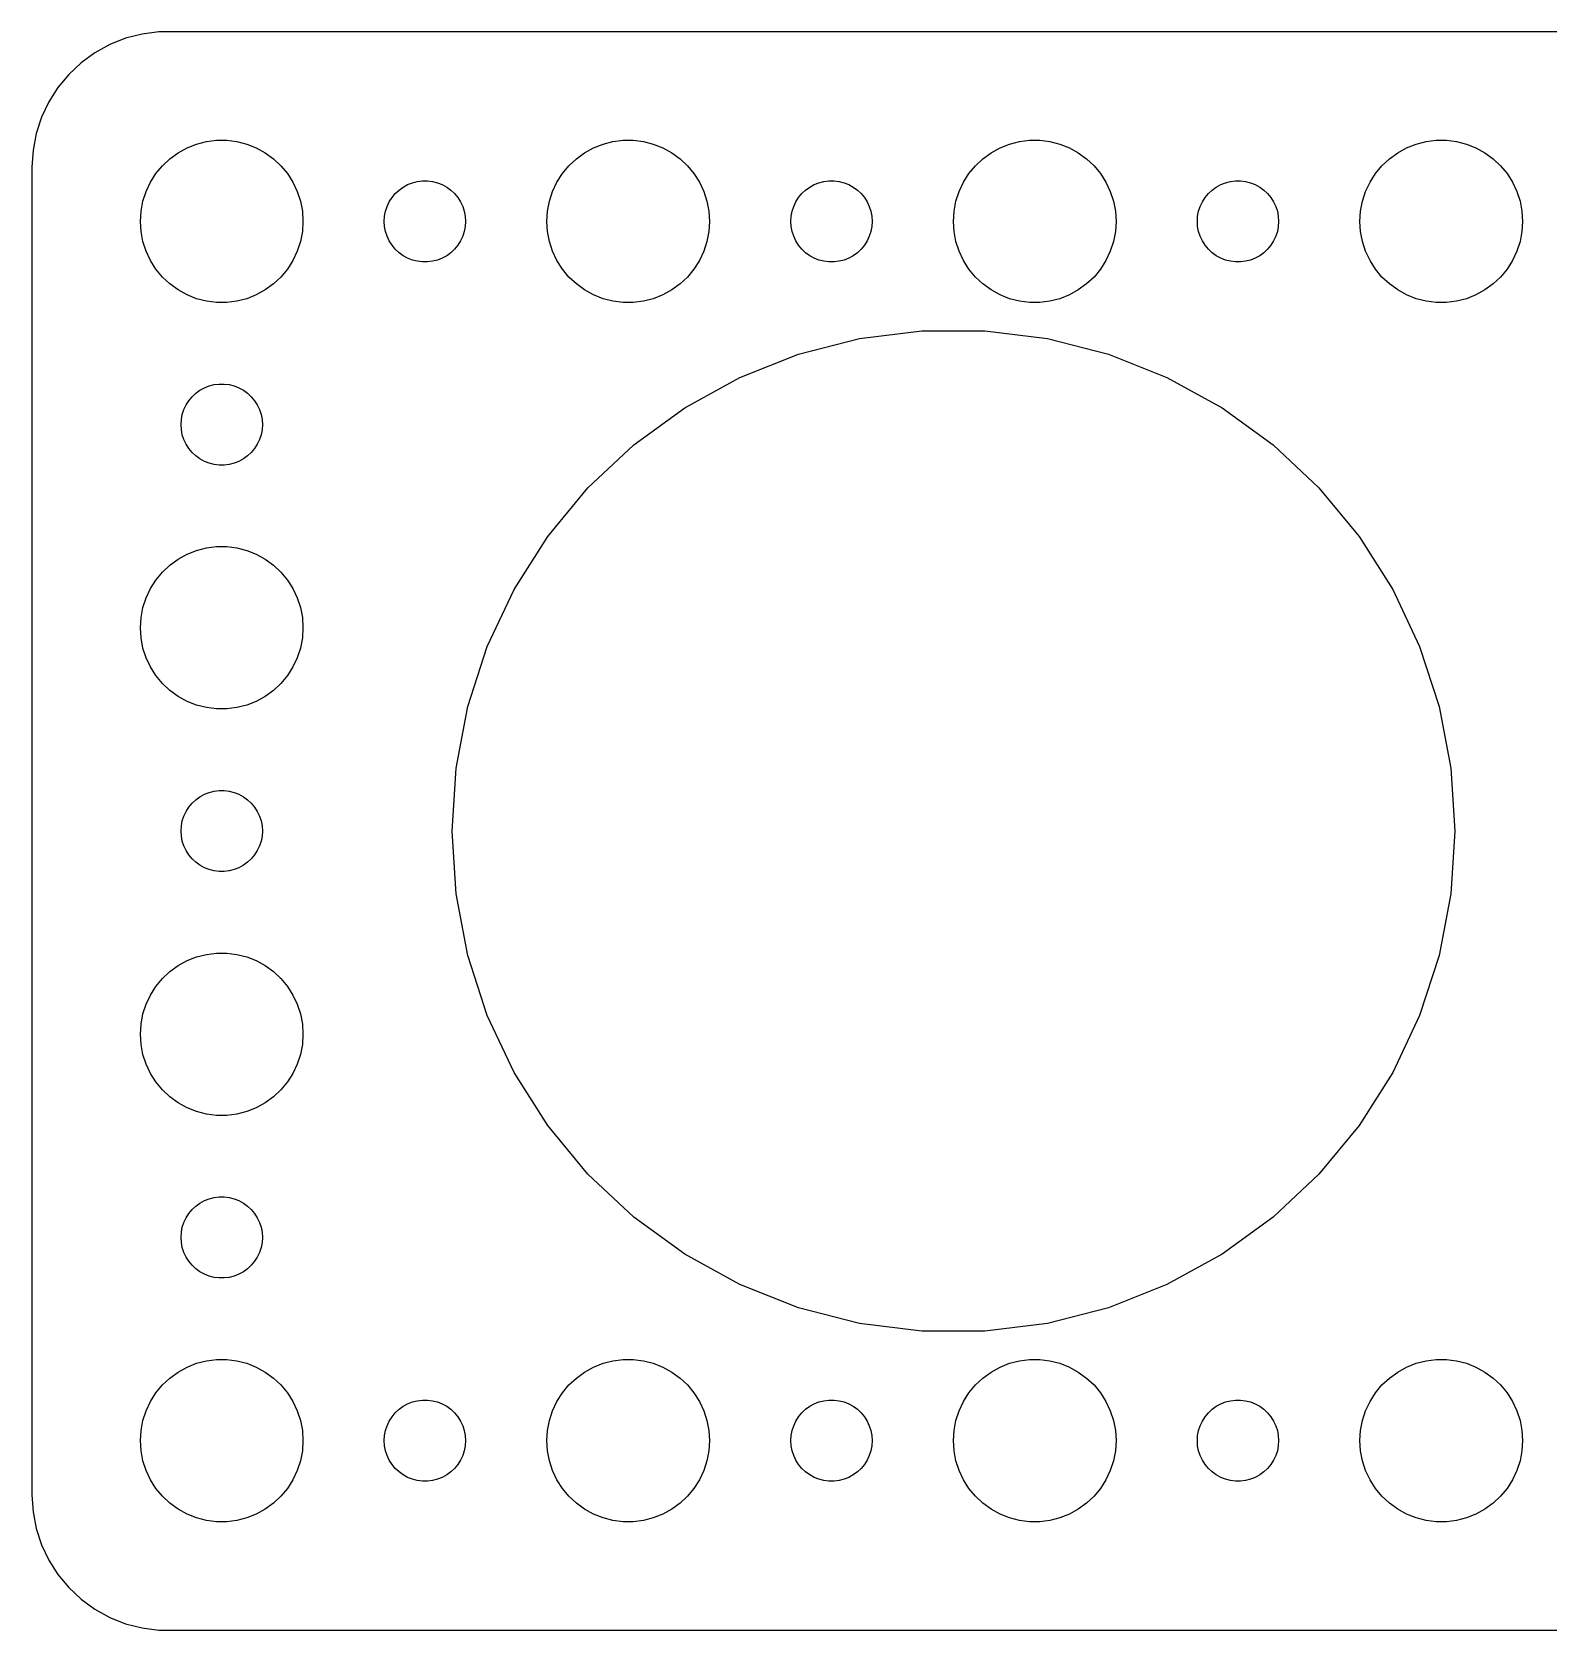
# Model space of a CAD drawing. Header units: metres. Extents: x -97 to 97, y -29 to 29.
# Drawn here: x -97 to -41.1, y -29.5 to 29.5 of the extents above; entities that cross this region are included whole.
import ezdxf

# ---------------------------------------------------------------- set-up
doc = ezdxf.new("R2010")
doc.units = ezdxf.units.M

msp = doc.modelspace()

# ---------------------------------------------------------------- linework, layer by layer
for p, q in [((-92.3139, 29.4901), (-92.9369, 29.4114)), ((92.3139, 29.4901), (-92.3139, 29.4901)), ((-94.1289, 29.0241), (-94.6791, 28.7216)), ((-93.5451, 29.2553), (-94.1289, 29.0241)), ((-92.9369, 29.4114), (-93.5451, 29.2553)), ((-95.1871, 28.3526), (-95.6448, 27.9227)), ((-94.6791, 28.7216), (-95.1871, 28.3526)), ((-95.6448, 27.9227), (-96.0451, 27.4389)), ((-96.0451, 27.4389), (-96.3815, 26.9088)), ((-96.3815, 26.9088), (-96.6489, 26.3406)), ((-96.6489, 26.3406), (-96.8429, 25.7434)), ((-96.8429, 25.7434), (-96.9606, 25.1267)), ((-90.927, 25.3532), (-90.5621, 25.4469)), ((-90.5621, 25.4469), (-90.1884, 25.4941)), ((-90.1884, 25.4941), (-89.8116, 25.4941)), ((-89.8116, 25.4941), (-89.4379, 25.4469)), ((-89.4379, 25.4469), (-89.073, 25.3532)), ((-75.927, 25.3532), (-75.5621, 25.4469)), ((-75.5621, 25.4469), (-75.1884, 25.4941)), ((-75.1884, 25.4941), (-74.8116, 25.4941)), ((-74.8116, 25.4941), (-74.4379, 25.4469)), ((-74.4379, 25.4469), (-74.073, 25.3532)), ((-60.927, 25.3532), (-60.5621, 25.4469)), ((-60.5621, 25.4469), (-60.1884, 25.4941)), ((-60.1884, 25.4941), (-59.8116, 25.4941)), ((-59.8116, 25.4941), (-59.4379, 25.4469)), ((-59.4379, 25.4469), (-59.0729, 25.3532)), ((-45.927, 25.3532), (-45.5621, 25.4469)), ((-45.5621, 25.4469), (-45.1884, 25.4941)), ((-45.1884, 25.4941), (-44.8116, 25.4941)), ((-44.8116, 25.4941), (-44.4379, 25.4469)), ((-44.4379, 25.4469), (-44.0729, 25.3532)), ((-96.9606, 25.1267), (-97, 24.5)), ((-92.1869, 24.5536), (-91.9123, 24.8115)), ((-91.9123, 24.8115), (-91.6075, 25.033)), ((-91.6075, 25.033), (-91.2773, 25.2145)), ((-91.2773, 25.2145), (-90.927, 25.3532)), ((-89.073, 25.3532), (-88.7227, 25.2145)), ((-88.7227, 25.2145), (-88.3925, 25.033)), ((-88.3925, 25.033), (-88.0877, 24.8115)), ((-88.0877, 24.8115), (-87.8131, 24.5536)), ((-77.1869, 24.5536), (-76.9123, 24.8115)), ((-76.9123, 24.8115), (-76.6075, 25.033)), ((-76.6075, 25.033), (-76.2773, 25.2145)), ((-76.2773, 25.2145), (-75.927, 25.3532)), ((-74.073, 25.3532), (-73.7227, 25.2145)), ((-73.7227, 25.2145), (-73.3925, 25.033)), ((-73.3925, 25.033), (-73.0877, 24.8115)), ((-73.0877, 24.8115), (-72.8131, 24.5536)), ((-62.1869, 24.5536), (-61.9123, 24.8115)), ((-61.9123, 24.8115), (-61.6075, 25.033)), ((-61.6075, 25.033), (-61.2773, 25.2145)), ((-61.2773, 25.2145), (-60.927, 25.3532)), ((-59.0729, 25.3532), (-58.7227, 25.2145)), ((-58.7227, 25.2145), (-58.3925, 25.033)), ((-58.3925, 25.033), (-58.0877, 24.8115)), ((-58.0877, 24.8115), (-57.8131, 24.5536)), ((-47.1869, 24.5536), (-46.9123, 24.8115)), ((-46.9123, 24.8115), (-46.6075, 25.033)), ((-46.6075, 25.033), (-46.2773, 25.2145)), ((-46.2773, 25.2145), (-45.927, 25.3532)), ((-44.0729, 25.3532), (-43.7227, 25.2145)), ((-43.7227, 25.2145), (-43.3925, 25.033)), ((-43.3925, 25.033), (-43.0877, 24.8115)), ((-43.0877, 24.8115), (-42.8131, 24.5536)), ((-97, 24.5), (-97, -24.5)), ((-92.6289, 23.9453), (-92.427, 24.2634)), ((-92.427, 24.2634), (-92.1869, 24.5536)), ((-87.8131, 24.5536), (-87.573, 24.2634)), ((-87.573, 24.2634), (-87.3711, 23.9453)), ((-77.6289, 23.9453), (-77.427, 24.2634)), ((-77.427, 24.2634), (-77.1869, 24.5536)), ((-72.8131, 24.5536), (-72.573, 24.2634)), ((-72.573, 24.2634), (-72.3711, 23.9453)), ((-62.6289, 23.9453), (-62.427, 24.2634)), ((-62.427, 24.2634), (-62.1869, 24.5536)), ((-57.8131, 24.5536), (-57.5729, 24.2634)), ((-57.5729, 24.2634), (-57.3711, 23.9453)), ((-47.6289, 23.9453), (-47.427, 24.2634)), ((-47.427, 24.2634), (-47.1869, 24.5536)), ((-42.8131, 24.5536), (-42.5729, 24.2634)), ((-42.5729, 24.2634), (-42.3711, 23.9453)), ((-92.9057, 23.2461), (-92.7893, 23.6044)), ((-92.7893, 23.6044), (-92.6289, 23.9453)), ((-87.3711, 23.9453), (-87.2107, 23.6044)), ((-87.2107, 23.6044), (-87.0943, 23.2461)), ((-83.5934, 23.5268), (-83.4561, 23.6558)), ((-83.4561, 23.6558), (-83.3037, 23.7665)), ((-83.3037, 23.7665), (-83.1387, 23.8572)), ((-83.1387, 23.8572), (-82.9635, 23.9266)), ((-82.9635, 23.9266), (-82.7811, 23.9734)), ((-82.7811, 23.9734), (-82.5942, 23.997)), ((-82.5942, 23.997), (-82.4058, 23.997)), ((-82.4058, 23.997), (-82.2189, 23.9734)), ((-82.2189, 23.9734), (-82.0365, 23.9266)), ((-82.0365, 23.9266), (-81.8613, 23.8572)), ((-81.8613, 23.8572), (-81.6963, 23.7665)), ((-81.6963, 23.7665), (-81.5439, 23.6558)), ((-81.5439, 23.6558), (-81.4065, 23.5268)), ((-77.9057, 23.2461), (-77.7893, 23.6044)), ((-77.7893, 23.6044), (-77.6289, 23.9453)), ((-72.3711, 23.9453), (-72.2107, 23.6044)), ((-72.2107, 23.6044), (-72.0943, 23.2461)), ((-68.5934, 23.5268), (-68.4561, 23.6558)), ((-68.4561, 23.6558), (-68.3037, 23.7665)), ((-68.3037, 23.7665), (-68.1387, 23.8572)), ((-68.1387, 23.8572), (-67.9635, 23.9266)), ((-67.9635, 23.9266), (-67.7811, 23.9734)), ((-67.7811, 23.9734), (-67.5942, 23.997)), ((-67.5942, 23.997), (-67.4058, 23.997)), ((-67.4058, 23.997), (-67.2189, 23.9734)), ((-67.2189, 23.9734), (-67.0365, 23.9266)), ((-67.0365, 23.9266), (-66.8613, 23.8572)), ((-66.8613, 23.8572), (-66.6963, 23.7665)), ((-66.6963, 23.7665), (-66.5439, 23.6558)), ((-66.5439, 23.6558), (-66.4065, 23.5268)), ((-62.9057, 23.2461), (-62.7893, 23.6044)), ((-62.7893, 23.6044), (-62.6289, 23.9453)), ((-57.3711, 23.9453), (-57.2107, 23.6044)), ((-57.2107, 23.6044), (-57.0942, 23.2461)), ((-53.5934, 23.5268), (-53.4561, 23.6558)), ((-53.4561, 23.6558), (-53.3037, 23.7665)), ((-53.3037, 23.7665), (-53.1387, 23.8572)), ((-53.1387, 23.8572), (-52.9635, 23.9266)), ((-52.9635, 23.9266), (-52.7811, 23.9734)), ((-52.7811, 23.9734), (-52.5942, 23.997)), ((-52.5942, 23.997), (-52.4058, 23.997)), ((-52.4058, 23.997), (-52.2189, 23.9734)), ((-52.2189, 23.9734), (-52.0365, 23.9266)), ((-52.0365, 23.9266), (-51.8613, 23.8572)), ((-51.8613, 23.8572), (-51.6963, 23.7665)), ((-51.6963, 23.7665), (-51.5439, 23.6558)), ((-51.5439, 23.6558), (-51.4065, 23.5268)), ((-47.9057, 23.2461), (-47.7893, 23.6044)), ((-47.7893, 23.6044), (-47.6289, 23.9453)), ((-42.3711, 23.9453), (-42.2107, 23.6044)), ((-42.2107, 23.6044), (-42.0942, 23.2461)), ((-92.9763, 22.876), (-92.9057, 23.2461)), ((-87.0943, 23.2461), (-87.0237, 22.876)), ((-83.9529, 22.873), (-83.8947, 23.0522)), ((-83.8947, 23.0522), (-83.8145, 23.2226)), ((-83.8145, 23.2226), (-83.7135, 23.3817)), ((-83.7135, 23.3817), (-83.5934, 23.5268)), ((-81.4065, 23.5268), (-81.2865, 23.3817)), ((-81.2865, 23.3817), (-81.1855, 23.2226)), ((-81.1855, 23.2226), (-81.1053, 23.0522)), ((-81.1053, 23.0522), (-81.0471, 22.873)), ((-77.9763, 22.876), (-77.9057, 23.2461)), ((-72.0943, 23.2461), (-72.0237, 22.876)), ((-68.9529, 22.873), (-68.8947, 23.0522)), ((-68.8947, 23.0522), (-68.8145, 23.2226)), ((-68.8145, 23.2226), (-68.7135, 23.3817)), ((-68.7135, 23.3817), (-68.5934, 23.5268)), ((-66.4065, 23.5268), (-66.2865, 23.3817)), ((-66.2865, 23.3817), (-66.1855, 23.2226)), ((-66.1855, 23.2226), (-66.1053, 23.0522)), ((-66.1053, 23.0522), (-66.0471, 22.873)), ((-62.9763, 22.876), (-62.9057, 23.2461)), ((-57.0942, 23.2461), (-57.0237, 22.876)), ((-53.9529, 22.873), (-53.8947, 23.0522)), ((-53.8947, 23.0522), (-53.8145, 23.2226)), ((-53.8145, 23.2226), (-53.7135, 23.3817)), ((-53.7135, 23.3817), (-53.5934, 23.5268)), ((-51.4065, 23.5268), (-51.2865, 23.3817)), ((-51.2865, 23.3817), (-51.1855, 23.2226)), ((-51.1855, 23.2226), (-51.1053, 23.0522)), ((-51.1053, 23.0522), (-51.0471, 22.873)), ((-47.9763, 22.876), (-47.9057, 23.2461)), ((-42.0942, 23.2461), (-42.0237, 22.876)), ((-93, 22.5), (-92.9763, 22.876)), ((-92.9763, 22.124), (-93, 22.5)), ((-87.0237, 22.876), (-87, 22.5)), ((-87, 22.5), (-87.0237, 22.124)), ((-84, 22.5), (-83.9882, 22.688)), ((-83.9882, 22.312), (-84, 22.5)), ((-83.9882, 22.688), (-83.9529, 22.873)), ((-81.0471, 22.873), (-81.0118, 22.688)), ((-81.0118, 22.688), (-81, 22.5)), ((-81, 22.5), (-81.0118, 22.312)), ((-78, 22.5), (-77.9763, 22.876)), ((-77.9763, 22.124), (-78, 22.5)), ((-72.0237, 22.876), (-72, 22.5)), ((-72, 22.5), (-72.0237, 22.124)), ((-69, 22.5), (-68.9882, 22.688)), ((-68.9882, 22.312), (-69, 22.5)), ((-68.9882, 22.688), (-68.9529, 22.873)), ((-66.0471, 22.873), (-66.0118, 22.688)), ((-66.0118, 22.688), (-66, 22.5)), ((-66, 22.5), (-66.0118, 22.312)), ((-63, 22.5), (-62.9763, 22.876)), ((-62.9763, 22.124), (-63, 22.5)), ((-57.0237, 22.876), (-57, 22.5)), ((-57, 22.5), (-57.0237, 22.124)), ((-54, 22.5), (-53.9882, 22.688)), ((-53.9882, 22.312), (-54, 22.5)), ((-53.9882, 22.688), (-53.9529, 22.873)), ((-51.0471, 22.873), (-51.0118, 22.688)), ((-51.0118, 22.688), (-51, 22.5)), ((-51, 22.5), (-51.0118, 22.312)), ((-48, 22.5), (-47.9763, 22.876)), ((-47.9763, 22.124), (-48, 22.5)), ((-42.0237, 22.876), (-42, 22.5)), ((-42, 22.5), (-42.0237, 22.124)), ((-92.9057, 21.7539), (-92.9763, 22.124)), ((-87.0237, 22.124), (-87.0943, 21.7539)), ((-83.9529, 22.127), (-83.9882, 22.312)), ((-83.8947, 21.9478), (-83.9529, 22.127)), ((-83.8145, 21.7774), (-83.8947, 21.9478)), ((-81.1053, 21.9478), (-81.1855, 21.7774)), ((-81.0471, 22.127), (-81.1053, 21.9478)), ((-81.0118, 22.312), (-81.0471, 22.127)), ((-77.9057, 21.7539), (-77.9763, 22.124)), ((-72.0237, 22.124), (-72.0943, 21.7539)), ((-68.9529, 22.127), (-68.9882, 22.312)), ((-68.8947, 21.9478), (-68.9529, 22.127)), ((-68.8145, 21.7774), (-68.8947, 21.9478)), ((-66.1053, 21.9478), (-66.1855, 21.7774)), ((-66.0471, 22.127), (-66.1053, 21.9478)), ((-66.0118, 22.312), (-66.0471, 22.127)), ((-62.9057, 21.7539), (-62.9763, 22.124)), ((-57.0237, 22.124), (-57.0942, 21.7539)), ((-53.9529, 22.127), (-53.9882, 22.312)), ((-53.8947, 21.9478), (-53.9529, 22.127)), ((-53.8145, 21.7774), (-53.8947, 21.9478)), ((-51.1053, 21.9478), (-51.1855, 21.7774)), ((-51.0471, 22.127), (-51.1053, 21.9478)), ((-51.0118, 22.312), (-51.0471, 22.127)), ((-47.9057, 21.7539), (-47.9763, 22.124)), ((-42.0237, 22.124), (-42.0942, 21.7539)), ((-92.7893, 21.3956), (-92.9057, 21.7539)), ((-92.6289, 21.0547), (-92.7893, 21.3956)), ((-87.2107, 21.3956), (-87.3711, 21.0547)), ((-87.0943, 21.7539), (-87.2107, 21.3956)), ((-83.7135, 21.6183), (-83.8145, 21.7774)), ((-83.5934, 21.4732), (-83.7135, 21.6183)), ((-83.4561, 21.3442), (-83.5934, 21.4732)), ((-83.3037, 21.2335), (-83.4561, 21.3442)), ((-83.1387, 21.1427), (-83.3037, 21.2335)), ((-81.6963, 21.2335), (-81.8613, 21.1427)), ((-81.5439, 21.3442), (-81.6963, 21.2335)), ((-81.4065, 21.4732), (-81.5439, 21.3442)), ((-81.2865, 21.6183), (-81.4065, 21.4732)), ((-81.1855, 21.7774), (-81.2865, 21.6183)), ((-77.7893, 21.3956), (-77.9057, 21.7539)), ((-77.6289, 21.0547), (-77.7893, 21.3956)), ((-72.2107, 21.3956), (-72.3711, 21.0547)), ((-72.0943, 21.7539), (-72.2107, 21.3956)), ((-68.7135, 21.6183), (-68.8145, 21.7774)), ((-68.5934, 21.4732), (-68.7135, 21.6183)), ((-68.4561, 21.3442), (-68.5934, 21.4732)), ((-68.3037, 21.2335), (-68.4561, 21.3442)), ((-68.1387, 21.1427), (-68.3037, 21.2335)), ((-66.6963, 21.2335), (-66.8613, 21.1427)), ((-66.5439, 21.3442), (-66.6963, 21.2335)), ((-66.4065, 21.4732), (-66.5439, 21.3442)), ((-66.2865, 21.6183), (-66.4065, 21.4732)), ((-66.1855, 21.7774), (-66.2865, 21.6183)), ((-62.7893, 21.3956), (-62.9057, 21.7539)), ((-62.6289, 21.0547), (-62.7893, 21.3956)), ((-57.2107, 21.3956), (-57.3711, 21.0547)), ((-57.0942, 21.7539), (-57.2107, 21.3956)), ((-53.7135, 21.6183), (-53.8145, 21.7774)), ((-53.5934, 21.4732), (-53.7135, 21.6183)), ((-53.4561, 21.3442), (-53.5934, 21.4732)), ((-53.3037, 21.2335), (-53.4561, 21.3442)), ((-53.1387, 21.1427), (-53.3037, 21.2335)), ((-51.6963, 21.2335), (-51.8613, 21.1427)), ((-51.5439, 21.3442), (-51.6963, 21.2335)), ((-51.4065, 21.4732), (-51.5439, 21.3442)), ((-51.2865, 21.6183), (-51.4065, 21.4732)), ((-51.1855, 21.7774), (-51.2865, 21.6183)), ((-47.7893, 21.3956), (-47.9057, 21.7539)), ((-47.6289, 21.0547), (-47.7893, 21.3956)), ((-42.2107, 21.3956), (-42.3711, 21.0547)), ((-42.0942, 21.7539), (-42.2107, 21.3956)), ((-92.427, 20.7366), (-92.6289, 21.0547)), ((-92.1869, 20.4464), (-92.427, 20.7366)), ((-87.573, 20.7366), (-87.8131, 20.4464)), ((-87.3711, 21.0547), (-87.573, 20.7366)), ((-82.9635, 21.0734), (-83.1387, 21.1427)), ((-82.7811, 21.0266), (-82.9635, 21.0734)), ((-82.5942, 21.003), (-82.7811, 21.0266)), ((-82.4058, 21.003), (-82.5942, 21.003)), ((-82.2189, 21.0266), (-82.4058, 21.003)), ((-82.0365, 21.0734), (-82.2189, 21.0266)), ((-81.8613, 21.1427), (-82.0365, 21.0734)), ((-77.427, 20.7366), (-77.6289, 21.0547)), ((-77.1869, 20.4464), (-77.427, 20.7366)), ((-72.573, 20.7366), (-72.8131, 20.4464)), ((-72.3711, 21.0547), (-72.573, 20.7366)), ((-67.9635, 21.0734), (-68.1387, 21.1427)), ((-67.7811, 21.0266), (-67.9635, 21.0734)), ((-67.5942, 21.003), (-67.7811, 21.0266)), ((-67.4058, 21.003), (-67.5942, 21.003)), ((-67.2189, 21.0266), (-67.4058, 21.003)), ((-67.0365, 21.0734), (-67.2189, 21.0266)), ((-66.8613, 21.1427), (-67.0365, 21.0734)), ((-62.427, 20.7366), (-62.6289, 21.0547)), ((-62.1869, 20.4464), (-62.427, 20.7366)), ((-57.5729, 20.7366), (-57.8131, 20.4464)), ((-57.3711, 21.0547), (-57.5729, 20.7366)), ((-52.9635, 21.0734), (-53.1387, 21.1427)), ((-52.7811, 21.0266), (-52.9635, 21.0734)), ((-52.5942, 21.003), (-52.7811, 21.0266)), ((-52.4058, 21.003), (-52.5942, 21.003)), ((-52.2189, 21.0266), (-52.4058, 21.003)), ((-52.0365, 21.0734), (-52.2189, 21.0266)), ((-51.8613, 21.1427), (-52.0365, 21.0734)), ((-47.427, 20.7366), (-47.6289, 21.0547)), ((-47.1869, 20.4464), (-47.427, 20.7366)), ((-42.5729, 20.7366), (-42.8131, 20.4464)), ((-42.3711, 21.0547), (-42.5729, 20.7366)), ((-91.9123, 20.1884), (-92.1869, 20.4464)), ((-91.6075, 19.967), (-91.9123, 20.1884)), ((-88.0877, 20.1884), (-88.3925, 19.967)), ((-87.8131, 20.4464), (-88.0877, 20.1884)), ((-76.9123, 20.1884), (-77.1869, 20.4464)), ((-76.6075, 19.967), (-76.9123, 20.1884)), ((-73.0877, 20.1884), (-73.3925, 19.967)), ((-72.8131, 20.4464), (-73.0877, 20.1884)), ((-61.9123, 20.1884), (-62.1869, 20.4464)), ((-61.6075, 19.967), (-61.9123, 20.1884)), ((-58.0877, 20.1884), (-58.3925, 19.967)), ((-57.8131, 20.4464), (-58.0877, 20.1884)), ((-46.9123, 20.1884), (-47.1869, 20.4464)), ((-46.6075, 19.967), (-46.9123, 20.1884)), ((-43.0877, 20.1884), (-43.3925, 19.967)), ((-42.8131, 20.4464), (-43.0877, 20.1884)), ((-91.2773, 19.7855), (-91.6075, 19.967)), ((-90.927, 19.6468), (-91.2773, 19.7855)), ((-90.5621, 19.5531), (-90.927, 19.6468)), ((-90.1884, 19.5059), (-90.5621, 19.5531)), ((-89.8116, 19.5059), (-90.1884, 19.5059)), ((-89.4379, 19.5531), (-89.8116, 19.5059)), ((-89.073, 19.6468), (-89.4379, 19.5531)), ((-88.7227, 19.7855), (-89.073, 19.6468)), ((-88.3925, 19.967), (-88.7227, 19.7855)), ((-76.2773, 19.7855), (-76.6075, 19.967)), ((-75.927, 19.6468), (-76.2773, 19.7855)), ((-75.5621, 19.5531), (-75.927, 19.6468)), ((-75.1884, 19.5059), (-75.5621, 19.5531)), ((-74.8116, 19.5059), (-75.1884, 19.5059)), ((-74.4379, 19.5531), (-74.8116, 19.5059)), ((-74.073, 19.6468), (-74.4379, 19.5531)), ((-73.7227, 19.7855), (-74.073, 19.6468)), ((-73.3925, 19.967), (-73.7227, 19.7855)), ((-61.2773, 19.7855), (-61.6075, 19.967)), ((-60.927, 19.6468), (-61.2773, 19.7855)), ((-60.5621, 19.5531), (-60.927, 19.6468)), ((-60.1884, 19.5059), (-60.5621, 19.5531)), ((-59.8116, 19.5059), (-60.1884, 19.5059)), ((-59.4379, 19.5531), (-59.8116, 19.5059)), ((-59.0729, 19.6468), (-59.4379, 19.5531)), ((-58.7227, 19.7855), (-59.0729, 19.6468)), ((-58.3925, 19.967), (-58.7227, 19.7855)), ((-46.2773, 19.7855), (-46.6075, 19.967)), ((-45.927, 19.6468), (-46.2773, 19.7855)), ((-45.5621, 19.5531), (-45.927, 19.6468)), ((-45.1884, 19.5059), (-45.5621, 19.5531)), ((-44.8116, 19.5059), (-45.1884, 19.5059)), ((-44.4379, 19.5531), (-44.8116, 19.5059)), ((-44.0729, 19.6468), (-44.4379, 19.5531)), ((-43.7227, 19.7855), (-44.0729, 19.6468)), ((-43.3925, 19.967), (-43.7227, 19.7855)), ((-66.4666, 18.1723), (-64.1616, 18.4635)), ((-64.1616, 18.4635), (-61.8384, 18.4635)), ((-61.8384, 18.4635), (-59.5334, 18.1723)), ((-68.7168, 17.5945), (-66.4666, 18.1723)), ((-59.5334, 18.1723), (-57.2832, 17.5945)), ((-70.8769, 16.7393), (-68.7168, 17.5945)), ((-57.2832, 17.5945), (-55.1231, 16.7393)), ((-72.9128, 15.6201), (-70.8769, 16.7393)), ((-55.1231, 16.7393), (-53.0872, 15.6201)), ((-91.2135, 15.8817), (-91.0934, 16.0268)), ((-91.0934, 16.0268), (-90.9561, 16.1558)), ((-90.9561, 16.1558), (-90.8037, 16.2665)), ((-90.8037, 16.2665), (-90.6387, 16.3572)), ((-90.6387, 16.3572), (-90.4635, 16.4266)), ((-90.4635, 16.4266), (-90.2811, 16.4734)), ((-90.2811, 16.4734), (-90.0942, 16.497)), ((-90.0942, 16.497), (-89.9058, 16.497)), ((-89.9058, 16.497), (-89.7189, 16.4734)), ((-89.7189, 16.4734), (-89.5365, 16.4266)), ((-89.5365, 16.4266), (-89.3613, 16.3572)), ((-89.3613, 16.3572), (-89.1963, 16.2665)), ((-89.1963, 16.2665), (-89.0439, 16.1558)), ((-89.0439, 16.1558), (-88.9065, 16.0268)), ((-88.9065, 16.0268), (-88.7865, 15.8817)), ((-91.4882, 15.188), (-91.4529, 15.373)), ((-91.4529, 15.373), (-91.3947, 15.5522)), ((-91.3947, 15.5522), (-91.3145, 15.7226)), ((-91.3145, 15.7226), (-91.2135, 15.8817)), ((-88.7865, 15.8817), (-88.6855, 15.7226)), ((-88.6855, 15.7226), (-88.6053, 15.5522)), ((-88.6053, 15.5522), (-88.5471, 15.373)), ((-88.5471, 15.373), (-88.5118, 15.188)), ((-74.7923, 14.2545), (-72.9128, 15.6201)), ((-53.0872, 15.6201), (-51.2077, 14.2545)), ((-91.5, 15), (-91.4882, 15.188)), ((-91.4882, 14.812), (-91.5, 15)), ((-91.4529, 14.627), (-91.4882, 14.812)), ((-88.5118, 14.812), (-88.5471, 14.627)), ((-88.5118, 15.188), (-88.5, 15)), ((-88.5, 15), (-88.5118, 14.812)), ((-91.3947, 14.4478), (-91.4529, 14.627)), ((-91.3145, 14.2774), (-91.3947, 14.4478)), ((-91.2135, 14.1183), (-91.3145, 14.2774)), ((-88.6855, 14.2774), (-88.7865, 14.1183)), ((-88.6053, 14.4478), (-88.6855, 14.2774)), ((-88.5471, 14.627), (-88.6053, 14.4478)), ((-76.4859, 12.6641), (-74.7923, 14.2545)), ((-51.2077, 14.2545), (-49.5141, 12.6641)), ((-91.0934, 13.9732), (-91.2135, 14.1183)), ((-90.9561, 13.8442), (-91.0934, 13.9732)), ((-90.8037, 13.7335), (-90.9561, 13.8442)), ((-90.6387, 13.6427), (-90.8037, 13.7335)), ((-90.4635, 13.5734), (-90.6387, 13.6427)), ((-90.2811, 13.5266), (-90.4635, 13.5734)), ((-89.5365, 13.5734), (-89.7189, 13.5266)), ((-89.3613, 13.6427), (-89.5365, 13.5734)), ((-89.1963, 13.7335), (-89.3613, 13.6427)), ((-89.0439, 13.8442), (-89.1963, 13.7335)), ((-88.9065, 13.9732), (-89.0439, 13.8442)), ((-88.7865, 14.1183), (-88.9065, 13.9732)), ((-90.0942, 13.5029), (-90.2811, 13.5266)), ((-89.9058, 13.5029), (-90.0942, 13.5029)), ((-89.7189, 13.5266), (-89.9058, 13.5029)), ((-77.9668, 10.874), (-76.4859, 12.6641)), ((-49.5141, 12.6641), (-48.0332, 10.874)), ((-79.2117, 8.91243), (-77.9668, 10.874)), ((-48.0332, 10.874), (-46.7883, 8.91243)), ((-91.9123, 9.81154), (-91.6075, 10.033)), ((-91.6075, 10.033), (-91.2773, 10.2145)), ((-91.2773, 10.2145), (-90.927, 10.3532)), ((-90.927, 10.3532), (-90.5621, 10.4469)), ((-90.5621, 10.4469), (-90.1884, 10.4941)), ((-90.1884, 10.4941), (-89.8116, 10.4941)), ((-89.8116, 10.4941), (-89.4379, 10.4469)), ((-89.4379, 10.4469), (-89.073, 10.3532)), ((-89.073, 10.3532), (-88.7227, 10.2145)), ((-88.7227, 10.2145), (-88.3925, 10.033)), ((-88.3925, 10.033), (-88.0877, 9.81154)), ((-92.427, 9.26335), (-92.1869, 9.55363)), ((-92.1869, 9.55363), (-91.9123, 9.81154)), ((-88.0877, 9.81154), (-87.8131, 9.55363)), ((-87.8131, 9.55363), (-87.573, 9.26335)), ((-92.7893, 8.60437), (-92.6289, 8.94525)), ((-92.6289, 8.94525), (-92.427, 9.26335)), ((-87.573, 9.26335), (-87.3711, 8.94525)), ((-87.3711, 8.94525), (-87.2107, 8.60437)), ((-80.2009, 6.8103), (-79.2117, 8.91243)), ((-46.7883, 8.91243), (-45.7991, 6.8103)), ((-92.9057, 8.24606), (-92.7893, 8.60437)), ((-87.2107, 8.60437), (-87.0943, 8.24606)), ((-93, 7.5), (-92.9763, 7.87599)), ((-92.9763, 7.87599), (-92.9057, 8.24606)), ((-87.0943, 8.24606), (-87.0237, 7.87599)), ((-87.0237, 7.87599), (-87, 7.5)), ((-92.9763, 7.12399), (-93, 7.5)), ((-92.9057, 6.75392), (-92.9763, 7.12399)), ((-87.0237, 7.12399), (-87.0943, 6.75392)), ((-87, 7.5), (-87.0237, 7.12399)), ((-92.7893, 6.39561), (-92.9057, 6.75392)), ((-87.0943, 6.75392), (-87.2107, 6.39561)), ((-80.9188, 4.60075), (-80.2009, 6.8103)), ((-45.7991, 6.8103), (-45.0812, 4.60075)), ((-92.6289, 6.05473), (-92.7893, 6.39561)), ((-92.427, 5.73663), (-92.6289, 6.05473)), ((-87.3711, 6.05473), (-87.573, 5.73663)), ((-87.2107, 6.39561), (-87.3711, 6.05473)), ((-92.1869, 5.44635), (-92.427, 5.73663)), ((-91.9123, 5.18845), (-92.1869, 5.44635)), ((-87.8131, 5.44635), (-88.0877, 5.18845)), ((-87.573, 5.73663), (-87.8131, 5.44635)), ((-91.6075, 4.96701), (-91.9123, 5.18845)), ((-91.2773, 4.78551), (-91.6075, 4.96701)), ((-90.927, 4.64682), (-91.2773, 4.78551)), ((-88.7227, 4.78551), (-89.073, 4.64682)), ((-88.3925, 4.96701), (-88.7227, 4.78551)), ((-88.0877, 5.18845), (-88.3925, 4.96701)), ((-90.5621, 4.55313), (-90.927, 4.64682)), ((-90.1884, 4.50591), (-90.5621, 4.55313)), ((-89.8116, 4.50591), (-90.1884, 4.50591)), ((-89.4379, 4.55313), (-89.8116, 4.50591)), ((-89.073, 4.64682), (-89.4379, 4.55313)), ((-81.3541, 2.31866), (-80.9188, 4.60075)), ((-45.0812, 4.60075), (-44.6459, 2.31866)), ((-81.5, 0), (-81.3541, 2.31866)), ((-44.6459, 2.31866), (-44.5, 0)), ((-90.9561, 1.15576), (-90.8037, 1.26648)), ((-90.8037, 1.26648), (-90.6387, 1.35724)), ((-90.6387, 1.35724), (-90.4635, 1.42657)), ((-90.4635, 1.42657), (-90.2811, 1.47342)), ((-90.2811, 1.47342), (-90.0942, 1.49704)), ((-90.0942, 1.49704), (-89.9058, 1.49704)), ((-89.9058, 1.49704), (-89.7189, 1.47342)), ((-89.7189, 1.47342), (-89.5365, 1.42657)), ((-89.5365, 1.42657), (-89.3613, 1.35724)), ((-89.3613, 1.35724), (-89.1963, 1.26648)), ((-89.1963, 1.26648), (-89.0439, 1.15576)), ((-91.3947, 0.55219), (-91.3145, 0.72263)), ((-91.3145, 0.72263), (-91.2135, 0.88167)), ((-91.2135, 0.88167), (-91.0934, 1.02681)), ((-91.0934, 1.02681), (-90.9561, 1.15576)), ((-89.0439, 1.15576), (-88.9065, 1.02681)), ((-88.9065, 1.02681), (-88.7865, 0.88167)), ((-88.7865, 0.88167), (-88.6855, 0.72263)), ((-88.6855, 0.72263), (-88.6053, 0.55219)), ((-91.5, 0), (-91.4882, 0.18799)), ((-91.4882, -0.18799), (-91.5, 0)), ((-91.4882, 0.18799), (-91.4529, 0.37303)), ((-91.4529, 0.37303), (-91.3947, 0.55219)), ((-88.6053, 0.55219), (-88.5471, 0.37303)), ((-88.5471, 0.37303), (-88.5118, 0.18799)), ((-88.5118, 0.18799), (-88.5, 0)), ((-88.5, 0), (-88.5118, -0.18799)), ((-81.3541, -2.31866), (-81.5, 0)), ((-44.5, 0), (-44.6459, -2.31866)), ((-91.4529, -0.37303), (-91.4882, -0.18799)), ((-91.3947, -0.55219), (-91.4529, -0.37303)), ((-91.3145, -0.72263), (-91.3947, -0.55219)), ((-88.6053, -0.55219), (-88.6855, -0.72263)), ((-88.5471, -0.37303), (-88.6053, -0.55219)), ((-88.5118, -0.18799), (-88.5471, -0.37303)), ((-91.2135, -0.88167), (-91.3145, -0.72263)), ((-91.0934, -1.02681), (-91.2135, -0.88167)), ((-90.9561, -1.15576), (-91.0934, -1.02681)), ((-90.8037, -1.26648), (-90.9561, -1.15576)), ((-89.0439, -1.15576), (-89.1963, -1.26648)), ((-88.9065, -1.02681), (-89.0439, -1.15576)), ((-88.7865, -0.88167), (-88.9065, -1.02681)), ((-88.6855, -0.72263), (-88.7865, -0.88167)), ((-90.6387, -1.35724), (-90.8037, -1.26648)), ((-90.4635, -1.42657), (-90.6387, -1.35724)), ((-90.2811, -1.47342), (-90.4635, -1.42657)), ((-90.0942, -1.49704), (-90.2811, -1.47342)), ((-89.9058, -1.49704), (-90.0942, -1.49704)), ((-89.7189, -1.47342), (-89.9058, -1.49704)), ((-89.5365, -1.42657), (-89.7189, -1.47342)), ((-89.3613, -1.35724), (-89.5365, -1.42657)), ((-89.1963, -1.26648), (-89.3613, -1.35724)), ((-80.9188, -4.60075), (-81.3541, -2.31866)), ((-44.6459, -2.31866), (-45.0812, -4.60075)), ((-91.2773, -4.78551), (-90.927, -4.64682)), ((-90.927, -4.64682), (-90.5621, -4.55313)), ((-90.5621, -4.55313), (-90.1884, -4.50591)), ((-90.1884, -4.50591), (-89.8116, -4.50591)), ((-89.8116, -4.50591), (-89.4379, -4.55313)), ((-89.4379, -4.55313), (-89.073, -4.64682)), ((-89.073, -4.64682), (-88.7227, -4.78551)), ((-80.2009, -6.8103), (-80.9188, -4.60075)), ((-45.0812, -4.60075), (-45.7991, -6.8103)), ((-92.1869, -5.44635), (-91.9123, -5.18845)), ((-91.9123, -5.18845), (-91.6075, -4.96701)), ((-91.6075, -4.96701), (-91.2773, -4.78551)), ((-88.7227, -4.78551), (-88.3925, -4.96701)), ((-88.3925, -4.96701), (-88.0877, -5.18845)), ((-88.0877, -5.18845), (-87.8131, -5.44635)), ((-92.6289, -6.05473), (-92.427, -5.73663)), ((-92.427, -5.73663), (-92.1869, -5.44635)), ((-87.8131, -5.44635), (-87.573, -5.73663)), ((-87.573, -5.73663), (-87.3711, -6.05473)), ((-92.9057, -6.75392), (-92.7893, -6.39561)), ((-92.7893, -6.39561), (-92.6289, -6.05473)), ((-87.3711, -6.05473), (-87.2107, -6.39561)), ((-87.2107, -6.39561), (-87.0943, -6.75392)), ((-92.9763, -7.12399), (-92.9057, -6.75392)), ((-87.0943, -6.75392), (-87.0237, -7.12399)), ((-79.2117, -8.91243), (-80.2009, -6.8103)), ((-45.7991, -6.8103), (-46.7883, -8.91243)), ((-93, -7.5), (-92.9763, -7.12399)), ((-92.9763, -7.87599), (-93, -7.5)), ((-87.0237, -7.12399), (-87, -7.5)), ((-87, -7.5), (-87.0237, -7.87599)), ((-92.9057, -8.24606), (-92.9763, -7.87599)), ((-92.7893, -8.60437), (-92.9057, -8.24606)), ((-87.0943, -8.24606), (-87.2107, -8.60437)), ((-87.0237, -7.87599), (-87.0943, -8.24606)), ((-92.6289, -8.94525), (-92.7893, -8.60437)), ((-87.2107, -8.60437), (-87.3711, -8.94525)), ((-92.427, -9.26335), (-92.6289, -8.94525)), ((-92.1869, -9.55363), (-92.427, -9.26335)), ((-87.573, -9.26335), (-87.8131, -9.55363)), ((-87.3711, -8.94525), (-87.573, -9.26335)), ((-77.9668, -10.874), (-79.2117, -8.91243)), ((-46.7883, -8.91243), (-48.0332, -10.874)), ((-91.9123, -9.81154), (-92.1869, -9.55363)), ((-91.6075, -10.033), (-91.9123, -9.81154)), ((-88.0877, -9.81154), (-88.3925, -10.033)), ((-87.8131, -9.55363), (-88.0877, -9.81154)), ((-91.2773, -10.2145), (-91.6075, -10.033)), ((-90.927, -10.3532), (-91.2773, -10.2145)), ((-90.5621, -10.4469), (-90.927, -10.3532)), ((-90.1884, -10.4941), (-90.5621, -10.4469)), ((-89.8116, -10.4941), (-90.1884, -10.4941)), ((-89.4379, -10.4469), (-89.8116, -10.4941)), ((-89.073, -10.3532), (-89.4379, -10.4469)), ((-88.7227, -10.2145), (-89.073, -10.3532)), ((-88.3925, -10.033), (-88.7227, -10.2145)), ((-76.4859, -12.6641), (-77.9668, -10.874)), ((-48.0332, -10.874), (-49.5141, -12.6641)), ((-74.7923, -14.2545), (-76.4859, -12.6641)), ((-49.5141, -12.6641), (-51.2077, -14.2545)), ((-90.4635, -13.5734), (-90.2811, -13.5266)), ((-90.2811, -13.5266), (-90.0942, -13.5029)), ((-90.0942, -13.5029), (-89.9058, -13.5029)), ((-89.9058, -13.5029), (-89.7189, -13.5266)), ((-89.7189, -13.5266), (-89.5365, -13.5734)), ((-91.3145, -14.2774), (-91.2135, -14.1183)), ((-91.2135, -14.1183), (-91.0934, -13.9732)), ((-91.0934, -13.9732), (-90.9561, -13.8442)), ((-90.9561, -13.8442), (-90.8037, -13.7335)), ((-90.8037, -13.7335), (-90.6387, -13.6427)), ((-90.6387, -13.6427), (-90.4635, -13.5734)), ((-89.5365, -13.5734), (-89.3613, -13.6427)), ((-89.3613, -13.6427), (-89.1963, -13.7335)), ((-89.1963, -13.7335), (-89.0439, -13.8442)), ((-89.0439, -13.8442), (-88.9065, -13.9732)), ((-88.9065, -13.9732), (-88.7865, -14.1183)), ((-88.7865, -14.1183), (-88.6855, -14.2774)), ((-91.4882, -14.812), (-91.4529, -14.627)), ((-91.4529, -14.627), (-91.3947, -14.4478)), ((-91.3947, -14.4478), (-91.3145, -14.2774)), ((-88.6855, -14.2774), (-88.6053, -14.4478)), ((-88.6053, -14.4478), (-88.5471, -14.627)), ((-88.5471, -14.627), (-88.5118, -14.812)), ((-72.9128, -15.6201), (-74.7923, -14.2545)), ((-51.2077, -14.2545), (-53.0872, -15.6201)), ((-91.5, -15), (-91.4882, -14.812)), ((-91.4882, -15.188), (-91.5, -15)), ((-91.4529, -15.373), (-91.4882, -15.188)), ((-88.5118, -15.188), (-88.5471, -15.373)), ((-88.5118, -14.812), (-88.5, -15)), ((-88.5, -15), (-88.5118, -15.188)), ((-91.3947, -15.5522), (-91.4529, -15.373)), ((-91.3145, -15.7226), (-91.3947, -15.5522)), ((-91.2135, -15.8817), (-91.3145, -15.7226)), ((-91.0934, -16.0268), (-91.2135, -15.8817)), ((-88.7865, -15.8817), (-88.9065, -16.0268)), ((-88.6855, -15.7226), (-88.7865, -15.8817)), ((-88.6053, -15.5522), (-88.6855, -15.7226)), ((-88.5471, -15.373), (-88.6053, -15.5522)), ((-70.8769, -16.7393), (-72.9128, -15.6201)), ((-53.0872, -15.6201), (-55.1231, -16.7393)), ((-90.9561, -16.1558), (-91.0934, -16.0268)), ((-90.8037, -16.2665), (-90.9561, -16.1558)), ((-90.6387, -16.3572), (-90.8037, -16.2665)), ((-90.4635, -16.4266), (-90.6387, -16.3572)), ((-90.2811, -16.4734), (-90.4635, -16.4266)), ((-90.0942, -16.497), (-90.2811, -16.4734)), ((-89.9058, -16.497), (-90.0942, -16.497)), ((-89.7189, -16.4734), (-89.9058, -16.497)), ((-89.5365, -16.4266), (-89.7189, -16.4734)), ((-89.3613, -16.3572), (-89.5365, -16.4266)), ((-89.1963, -16.2665), (-89.3613, -16.3572)), ((-89.0439, -16.1558), (-89.1963, -16.2665)), ((-88.9065, -16.0268), (-89.0439, -16.1558)), ((-68.7168, -17.5945), (-70.8769, -16.7393)), ((-55.1231, -16.7393), (-57.2832, -17.5945)), ((-66.4666, -18.1723), (-68.7168, -17.5945)), ((-57.2832, -17.5945), (-59.5334, -18.1723)), ((-64.1616, -18.4635), (-66.4666, -18.1723)), ((-59.5334, -18.1723), (-61.8384, -18.4635)), ((-61.8384, -18.4635), (-64.1616, -18.4635)), ((-91.9123, -20.1884), (-91.6075, -19.967)), ((-91.6075, -19.967), (-91.2773, -19.7855)), ((-91.2773, -19.7855), (-90.927, -19.6468)), ((-90.927, -19.6468), (-90.5621, -19.5531)), ((-90.5621, -19.5531), (-90.1884, -19.5059)), ((-90.1884, -19.5059), (-89.8116, -19.5059)), ((-89.8116, -19.5059), (-89.4379, -19.5531)), ((-89.4379, -19.5531), (-89.073, -19.6468)), ((-89.073, -19.6468), (-88.7227, -19.7855)), ((-88.7227, -19.7855), (-88.3925, -19.967)), ((-88.3925, -19.967), (-88.0877, -20.1884)), ((-76.9123, -20.1884), (-76.6075, -19.967)), ((-76.6075, -19.967), (-76.2773, -19.7855)), ((-76.2773, -19.7855), (-75.927, -19.6468)), ((-75.927, -19.6468), (-75.5621, -19.5531)), ((-75.5621, -19.5531), (-75.1884, -19.5059)), ((-75.1884, -19.5059), (-74.8116, -19.5059)), ((-74.8116, -19.5059), (-74.4379, -19.5531)), ((-74.4379, -19.5531), (-74.073, -19.6468)), ((-74.073, -19.6468), (-73.7227, -19.7855)), ((-73.7227, -19.7855), (-73.3925, -19.967)), ((-73.3925, -19.967), (-73.0877, -20.1884)), ((-61.9123, -20.1884), (-61.6075, -19.967)), ((-61.6075, -19.967), (-61.2773, -19.7855)), ((-61.2773, -19.7855), (-60.927, -19.6468)), ((-60.927, -19.6468), (-60.5621, -19.5531)), ((-60.5621, -19.5531), (-60.1884, -19.5059)), ((-60.1884, -19.5059), (-59.8116, -19.5059)), ((-59.8116, -19.5059), (-59.4379, -19.5531)), ((-59.4379, -19.5531), (-59.0729, -19.6468)), ((-59.0729, -19.6468), (-58.7227, -19.7855)), ((-58.7227, -19.7855), (-58.3925, -19.967)), ((-58.3925, -19.967), (-58.0877, -20.1884)), ((-46.9123, -20.1884), (-46.6075, -19.967)), ((-46.6075, -19.967), (-46.2773, -19.7855)), ((-46.2773, -19.7855), (-45.927, -19.6468)), ((-45.927, -19.6468), (-45.5621, -19.5531)), ((-45.5621, -19.5531), (-45.1884, -19.5059)), ((-45.1884, -19.5059), (-44.8116, -19.5059)), ((-44.8116, -19.5059), (-44.4379, -19.5531)), ((-44.4379, -19.5531), (-44.0729, -19.6468)), ((-44.0729, -19.6468), (-43.7227, -19.7855)), ((-43.7227, -19.7855), (-43.3925, -19.967)), ((-43.3925, -19.967), (-43.0877, -20.1884)), ((-92.427, -20.7366), (-92.1869, -20.4464)), ((-92.1869, -20.4464), (-91.9123, -20.1884)), ((-88.0877, -20.1884), (-87.8131, -20.4464)), ((-87.8131, -20.4464), (-87.573, -20.7366)), ((-77.427, -20.7366), (-77.1869, -20.4464)), ((-77.1869, -20.4464), (-76.9123, -20.1884)), ((-73.0877, -20.1884), (-72.8131, -20.4464)), ((-72.8131, -20.4464), (-72.573, -20.7366)), ((-62.427, -20.7366), (-62.1869, -20.4464)), ((-62.1869, -20.4464), (-61.9123, -20.1884)), ((-58.0877, -20.1884), (-57.8131, -20.4464)), ((-57.8131, -20.4464), (-57.5729, -20.7366)), ((-47.427, -20.7366), (-47.1869, -20.4464)), ((-47.1869, -20.4464), (-46.9123, -20.1884)), ((-43.0877, -20.1884), (-42.8131, -20.4464)), ((-42.8131, -20.4464), (-42.5729, -20.7366)), ((-92.7893, -21.3956), (-92.6289, -21.0547)), ((-92.6289, -21.0547), (-92.427, -20.7366)), ((-87.573, -20.7366), (-87.3711, -21.0547)), ((-87.3711, -21.0547), (-87.2107, -21.3956)), ((-83.3037, -21.2335), (-83.1387, -21.1427)), ((-83.1387, -21.1427), (-82.9635, -21.0734)), ((-82.9635, -21.0734), (-82.7811, -21.0266)), ((-82.7811, -21.0266), (-82.5942, -21.003)), ((-82.5942, -21.003), (-82.4058, -21.003)), ((-82.4058, -21.003), (-82.2189, -21.0266)), ((-82.2189, -21.0266), (-82.0365, -21.0734)), ((-82.0365, -21.0734), (-81.8613, -21.1427)), ((-81.8613, -21.1427), (-81.6963, -21.2335)), ((-77.7893, -21.3956), (-77.6289, -21.0547)), ((-77.6289, -21.0547), (-77.427, -20.7366)), ((-72.573, -20.7366), (-72.3711, -21.0547)), ((-72.3711, -21.0547), (-72.2107, -21.3956)), ((-68.3037, -21.2335), (-68.1387, -21.1427)), ((-68.1387, -21.1427), (-67.9635, -21.0734)), ((-67.9635, -21.0734), (-67.7811, -21.0266)), ((-67.7811, -21.0266), (-67.5942, -21.003)), ((-67.5942, -21.003), (-67.4058, -21.003)), ((-67.4058, -21.003), (-67.2189, -21.0266)), ((-67.2189, -21.0266), (-67.0365, -21.0734)), ((-67.0365, -21.0734), (-66.8613, -21.1427)), ((-66.8613, -21.1427), (-66.6963, -21.2335)), ((-62.7893, -21.3956), (-62.6289, -21.0547)), ((-62.6289, -21.0547), (-62.427, -20.7366)), ((-57.5729, -20.7366), (-57.3711, -21.0547)), ((-57.3711, -21.0547), (-57.2107, -21.3956)), ((-53.3037, -21.2335), (-53.1387, -21.1427)), ((-53.1387, -21.1427), (-52.9635, -21.0734)), ((-52.9635, -21.0734), (-52.7811, -21.0266)), ((-52.7811, -21.0266), (-52.5942, -21.003)), ((-52.5942, -21.003), (-52.4058, -21.003)), ((-52.4058, -21.003), (-52.2189, -21.0266)), ((-52.2189, -21.0266), (-52.0365, -21.0734)), ((-52.0365, -21.0734), (-51.8613, -21.1427)), ((-51.8613, -21.1427), (-51.6963, -21.2335)), ((-47.7893, -21.3956), (-47.6289, -21.0547)), ((-47.6289, -21.0547), (-47.427, -20.7366)), ((-42.5729, -20.7366), (-42.3711, -21.0547)), ((-42.3711, -21.0547), (-42.2107, -21.3956)), ((-92.9763, -22.124), (-92.9057, -21.7539)), ((-92.9057, -21.7539), (-92.7893, -21.3956)), ((-87.2107, -21.3956), (-87.0943, -21.7539)), ((-87.0943, -21.7539), (-87.0237, -22.124)), ((-83.8947, -21.9478), (-83.8145, -21.7774)), ((-83.8145, -21.7774), (-83.7135, -21.6183)), ((-83.7135, -21.6183), (-83.5934, -21.4732)), ((-83.5934, -21.4732), (-83.4561, -21.3442)), ((-83.4561, -21.3442), (-83.3037, -21.2335)), ((-81.6963, -21.2335), (-81.5439, -21.3442)), ((-81.5439, -21.3442), (-81.4065, -21.4732)), ((-81.4065, -21.4732), (-81.2865, -21.6183)), ((-81.2865, -21.6183), (-81.1855, -21.7774)), ((-81.1855, -21.7774), (-81.1053, -21.9478)), ((-77.9763, -22.124), (-77.9057, -21.7539)), ((-77.9057, -21.7539), (-77.7893, -21.3956)), ((-72.2107, -21.3956), (-72.0943, -21.7539)), ((-72.0943, -21.7539), (-72.0237, -22.124)), ((-68.8947, -21.9478), (-68.8145, -21.7774)), ((-68.8145, -21.7774), (-68.7135, -21.6183)), ((-68.7135, -21.6183), (-68.5934, -21.4732)), ((-68.5934, -21.4732), (-68.4561, -21.3442)), ((-68.4561, -21.3442), (-68.3037, -21.2335)), ((-66.6963, -21.2335), (-66.5439, -21.3442)), ((-66.5439, -21.3442), (-66.4065, -21.4732)), ((-66.4065, -21.4732), (-66.2865, -21.6183)), ((-66.2865, -21.6183), (-66.1855, -21.7774)), ((-66.1855, -21.7774), (-66.1053, -21.9478)), ((-62.9763, -22.124), (-62.9057, -21.7539)), ((-62.9057, -21.7539), (-62.7893, -21.3956)), ((-57.2107, -21.3956), (-57.0942, -21.7539)), ((-57.0942, -21.7539), (-57.0237, -22.124)), ((-53.8947, -21.9478), (-53.8145, -21.7774)), ((-53.8145, -21.7774), (-53.7135, -21.6183)), ((-53.7135, -21.6183), (-53.5934, -21.4732)), ((-53.5934, -21.4732), (-53.4561, -21.3442)), ((-53.4561, -21.3442), (-53.3037, -21.2335)), ((-51.6963, -21.2335), (-51.5439, -21.3442)), ((-51.5439, -21.3442), (-51.4065, -21.4732)), ((-51.4065, -21.4732), (-51.2865, -21.6183)), ((-51.2865, -21.6183), (-51.1855, -21.7774)), ((-51.1855, -21.7774), (-51.1053, -21.9478)), ((-47.9763, -22.124), (-47.9057, -21.7539)), ((-47.9057, -21.7539), (-47.7893, -21.3956)), ((-42.2107, -21.3956), (-42.0942, -21.7539)), ((-42.0942, -21.7539), (-42.0237, -22.124)), ((-93, -22.5), (-92.9763, -22.124)), ((-87.0237, -22.124), (-87, -22.5)), ((-84, -22.5), (-83.9882, -22.312)), ((-83.9882, -22.312), (-83.9529, -22.127)), ((-83.9529, -22.127), (-83.8947, -21.9478)), ((-81.1053, -21.9478), (-81.0471, -22.127)), ((-81.0471, -22.127), (-81.0118, -22.312)), ((-81.0118, -22.312), (-81, -22.5)), ((-78, -22.5), (-77.9763, -22.124)), ((-72.0237, -22.124), (-72, -22.5)), ((-69, -22.5), (-68.9882, -22.312)), ((-68.9882, -22.312), (-68.9529, -22.127)), ((-68.9529, -22.127), (-68.8947, -21.9478)), ((-66.1053, -21.9478), (-66.0471, -22.127)), ((-66.0471, -22.127), (-66.0118, -22.312)), ((-66.0118, -22.312), (-66, -22.5)), ((-63, -22.5), (-62.9763, -22.124)), ((-57.0237, -22.124), (-57, -22.5)), ((-54, -22.5), (-53.9882, -22.312)), ((-53.9882, -22.312), (-53.9529, -22.127)), ((-53.9529, -22.127), (-53.8947, -21.9478)), ((-51.1053, -21.9478), (-51.0471, -22.127)), ((-51.0471, -22.127), (-51.0118, -22.312)), ((-51.0118, -22.312), (-51, -22.5)), ((-48, -22.5), (-47.9763, -22.124)), ((-42.0237, -22.124), (-42, -22.5)), ((-92.9763, -22.876), (-93, -22.5)), ((-92.9057, -23.2461), (-92.9763, -22.876)), ((-87.0237, -22.876), (-87.0943, -23.2461)), ((-87, -22.5), (-87.0237, -22.876)), ((-83.9882, -22.688), (-84, -22.5)), ((-83.9529, -22.873), (-83.9882, -22.688)), ((-83.8947, -23.0522), (-83.9529, -22.873)), ((-81.0471, -22.873), (-81.1053, -23.0522)), ((-81.0118, -22.688), (-81.0471, -22.873)), ((-81, -22.5), (-81.0118, -22.688)), ((-77.9763, -22.876), (-78, -22.5)), ((-77.9057, -23.2461), (-77.9763, -22.876)), ((-72.0237, -22.876), (-72.0943, -23.2461)), ((-72, -22.5), (-72.0237, -22.876)), ((-68.9882, -22.688), (-69, -22.5)), ((-68.9529, -22.873), (-68.9882, -22.688)), ((-68.8947, -23.0522), (-68.9529, -22.873)), ((-66.0471, -22.873), (-66.1053, -23.0522)), ((-66.0118, -22.688), (-66.0471, -22.873)), ((-66, -22.5), (-66.0118, -22.688)), ((-62.9763, -22.876), (-63, -22.5)), ((-62.9057, -23.2461), (-62.9763, -22.876)), ((-57.0237, -22.876), (-57.0942, -23.2461)), ((-57, -22.5), (-57.0237, -22.876)), ((-53.9882, -22.688), (-54, -22.5)), ((-53.9529, -22.873), (-53.9882, -22.688)), ((-53.8947, -23.0522), (-53.9529, -22.873)), ((-51.0471, -22.873), (-51.1053, -23.0522)), ((-51.0118, -22.688), (-51.0471, -22.873)), ((-51, -22.5), (-51.0118, -22.688)), ((-47.9763, -22.876), (-48, -22.5)), ((-47.9057, -23.2461), (-47.9763, -22.876)), ((-42.0237, -22.876), (-42.0942, -23.2461)), ((-42, -22.5), (-42.0237, -22.876)), ((-92.7893, -23.6044), (-92.9057, -23.2461)), ((-87.0943, -23.2461), (-87.2107, -23.6044)), ((-83.8145, -23.2226), (-83.8947, -23.0522)), ((-83.7135, -23.3817), (-83.8145, -23.2226)), ((-83.5934, -23.5268), (-83.7135, -23.3817)), ((-83.4561, -23.6558), (-83.5934, -23.5268)), ((-81.4065, -23.5268), (-81.5439, -23.6558)), ((-81.2865, -23.3817), (-81.4065, -23.5268)), ((-81.1855, -23.2226), (-81.2865, -23.3817)), ((-81.1053, -23.0522), (-81.1855, -23.2226)), ((-77.7893, -23.6044), (-77.9057, -23.2461)), ((-72.0943, -23.2461), (-72.2107, -23.6044)), ((-68.8145, -23.2226), (-68.8947, -23.0522)), ((-68.7135, -23.3817), (-68.8145, -23.2226)), ((-68.5934, -23.5268), (-68.7135, -23.3817)), ((-68.4561, -23.6558), (-68.5934, -23.5268)), ((-66.4065, -23.5268), (-66.5439, -23.6558)), ((-66.2865, -23.3817), (-66.4065, -23.5268)), ((-66.1855, -23.2226), (-66.2865, -23.3817)), ((-66.1053, -23.0522), (-66.1855, -23.2226)), ((-62.7893, -23.6044), (-62.9057, -23.2461)), ((-57.0942, -23.2461), (-57.2107, -23.6044)), ((-53.8145, -23.2226), (-53.8947, -23.0522)), ((-53.7135, -23.3817), (-53.8145, -23.2226)), ((-53.5934, -23.5268), (-53.7135, -23.3817)), ((-53.4561, -23.6558), (-53.5934, -23.5268)), ((-51.4065, -23.5268), (-51.5439, -23.6558)), ((-51.2865, -23.3817), (-51.4065, -23.5268)), ((-51.1855, -23.2226), (-51.2865, -23.3817)), ((-51.1053, -23.0522), (-51.1855, -23.2226)), ((-47.7893, -23.6044), (-47.9057, -23.2461)), ((-42.0942, -23.2461), (-42.2107, -23.6044)), ((-92.6289, -23.9453), (-92.7893, -23.6044)), ((-92.427, -24.2634), (-92.6289, -23.9453)), ((-87.3711, -23.9453), (-87.573, -24.2634)), ((-87.2107, -23.6044), (-87.3711, -23.9453)), ((-83.3037, -23.7665), (-83.4561, -23.6558)), ((-83.1387, -23.8572), (-83.3037, -23.7665)), ((-82.9635, -23.9266), (-83.1387, -23.8572)), ((-82.7811, -23.9734), (-82.9635, -23.9266)), ((-82.5942, -23.997), (-82.7811, -23.9734)), ((-82.4058, -23.997), (-82.5942, -23.997)), ((-82.2189, -23.9734), (-82.4058, -23.997)), ((-82.0365, -23.9266), (-82.2189, -23.9734)), ((-81.8613, -23.8572), (-82.0365, -23.9266)), ((-81.6963, -23.7665), (-81.8613, -23.8572)), ((-81.5439, -23.6558), (-81.6963, -23.7665)), ((-77.6289, -23.9453), (-77.7893, -23.6044)), ((-77.427, -24.2634), (-77.6289, -23.9453)), ((-72.3711, -23.9453), (-72.573, -24.2634)), ((-72.2107, -23.6044), (-72.3711, -23.9453)), ((-68.3037, -23.7665), (-68.4561, -23.6558)), ((-68.1387, -23.8572), (-68.3037, -23.7665)), ((-67.9635, -23.9266), (-68.1387, -23.8572)), ((-67.7811, -23.9734), (-67.9635, -23.9266)), ((-67.5942, -23.997), (-67.7811, -23.9734)), ((-67.4058, -23.997), (-67.5942, -23.997)), ((-67.2189, -23.9734), (-67.4058, -23.997)), ((-67.0365, -23.9266), (-67.2189, -23.9734)), ((-66.8613, -23.8572), (-67.0365, -23.9266)), ((-66.6963, -23.7665), (-66.8613, -23.8572)), ((-66.5439, -23.6558), (-66.6963, -23.7665)), ((-62.6289, -23.9453), (-62.7893, -23.6044)), ((-62.427, -24.2634), (-62.6289, -23.9453)), ((-57.3711, -23.9453), (-57.5729, -24.2634)), ((-57.2107, -23.6044), (-57.3711, -23.9453)), ((-53.3037, -23.7665), (-53.4561, -23.6558)), ((-53.1387, -23.8572), (-53.3037, -23.7665)), ((-52.9635, -23.9266), (-53.1387, -23.8572)), ((-52.7811, -23.9734), (-52.9635, -23.9266)), ((-52.5942, -23.997), (-52.7811, -23.9734)), ((-52.4058, -23.997), (-52.5942, -23.997)), ((-52.2189, -23.9734), (-52.4058, -23.997)), ((-52.0365, -23.9266), (-52.2189, -23.9734)), ((-51.8613, -23.8572), (-52.0365, -23.9266)), ((-51.6963, -23.7665), (-51.8613, -23.8572)), ((-51.5439, -23.6558), (-51.6963, -23.7665)), ((-47.6289, -23.9453), (-47.7893, -23.6044)), ((-47.427, -24.2634), (-47.6289, -23.9453)), ((-42.3711, -23.9453), (-42.5729, -24.2634)), ((-42.2107, -23.6044), (-42.3711, -23.9453)), ((-97, -24.5), (-96.9606, -25.1267)), ((-92.1869, -24.5536), (-92.427, -24.2634)), ((-91.9123, -24.8115), (-92.1869, -24.5536)), ((-87.8131, -24.5536), (-88.0877, -24.8115)), ((-87.573, -24.2634), (-87.8131, -24.5536)), ((-77.1869, -24.5536), (-77.427, -24.2634)), ((-76.9123, -24.8115), (-77.1869, -24.5536)), ((-72.8131, -24.5536), (-73.0877, -24.8115)), ((-72.573, -24.2634), (-72.8131, -24.5536)), ((-62.1869, -24.5536), (-62.427, -24.2634)), ((-61.9123, -24.8115), (-62.1869, -24.5536)), ((-57.8131, -24.5536), (-58.0877, -24.8115)), ((-57.5729, -24.2634), (-57.8131, -24.5536)), ((-47.1869, -24.5536), (-47.427, -24.2634)), ((-46.9123, -24.8115), (-47.1869, -24.5536)), ((-42.8131, -24.5536), (-43.0877, -24.8115)), ((-42.5729, -24.2634), (-42.8131, -24.5536)), ((-96.9606, -25.1267), (-96.8429, -25.7434)), ((-91.6075, -25.033), (-91.9123, -24.8115)), ((-91.2773, -25.2145), (-91.6075, -25.033)), ((-90.927, -25.3532), (-91.2773, -25.2145)), ((-90.5621, -25.4469), (-90.927, -25.3532)), ((-89.073, -25.3532), (-89.4379, -25.4469)), ((-88.7227, -25.2145), (-89.073, -25.3532)), ((-88.3925, -25.033), (-88.7227, -25.2145)), ((-88.0877, -24.8115), (-88.3925, -25.033)), ((-76.6075, -25.033), (-76.9123, -24.8115)), ((-76.2773, -25.2145), (-76.6075, -25.033)), ((-75.927, -25.3532), (-76.2773, -25.2145)), ((-75.5621, -25.4469), (-75.927, -25.3532)), ((-74.073, -25.3532), (-74.4379, -25.4469)), ((-73.7227, -25.2145), (-74.073, -25.3532)), ((-73.3925, -25.033), (-73.7227, -25.2145)), ((-73.0877, -24.8115), (-73.3925, -25.033)), ((-61.6075, -25.033), (-61.9123, -24.8115)), ((-61.2773, -25.2145), (-61.6075, -25.033)), ((-60.927, -25.3532), (-61.2773, -25.2145)), ((-60.5621, -25.4469), (-60.927, -25.3532)), ((-59.0729, -25.3532), (-59.4379, -25.4469)), ((-58.7227, -25.2145), (-59.0729, -25.3532)), ((-58.3925, -25.033), (-58.7227, -25.2145)), ((-58.0877, -24.8115), (-58.3925, -25.033)), ((-46.6075, -25.033), (-46.9123, -24.8115)), ((-46.2773, -25.2145), (-46.6075, -25.033)), ((-45.927, -25.3532), (-46.2773, -25.2145)), ((-45.5621, -25.4469), (-45.927, -25.3532)), ((-44.0729, -25.3532), (-44.4379, -25.4469)), ((-43.7227, -25.2145), (-44.0729, -25.3532)), ((-43.3925, -25.033), (-43.7227, -25.2145)), ((-43.0877, -24.8115), (-43.3925, -25.033)), ((-96.8429, -25.7434), (-96.6489, -26.3406)), ((-90.1884, -25.4941), (-90.5621, -25.4469)), ((-89.8116, -25.4941), (-90.1884, -25.4941)), ((-89.4379, -25.4469), (-89.8116, -25.4941)), ((-75.1884, -25.4941), (-75.5621, -25.4469)), ((-74.8116, -25.4941), (-75.1884, -25.4941)), ((-74.4379, -25.4469), (-74.8116, -25.4941)), ((-60.1884, -25.4941), (-60.5621, -25.4469)), ((-59.8116, -25.4941), (-60.1884, -25.4941)), ((-59.4379, -25.4469), (-59.8116, -25.4941)), ((-45.1884, -25.4941), (-45.5621, -25.4469)), ((-44.8116, -25.4941), (-45.1884, -25.4941)), ((-44.4379, -25.4469), (-44.8116, -25.4941)), ((-96.6489, -26.3406), (-96.3815, -26.9088)), ((-96.3815, -26.9088), (-96.0451, -27.4389)), ((-96.0451, -27.4389), (-95.6448, -27.9227)), ((-95.6448, -27.9227), (-95.1871, -28.3526)), ((-95.1871, -28.3526), (-94.6791, -28.7216)), ((-94.6791, -28.7216), (-94.1289, -29.0241)), ((-94.1289, -29.0241), (-93.5451, -29.2553)), ((-93.5451, -29.2553), (-92.9369, -29.4114)), ((-92.9369, -29.4114), (-92.3139, -29.4901)), ((-92.3139, -29.4901), (92.3139, -29.4901))]:
    msp.add_line(p, q)

doc.saveas('drawing.dxf')
